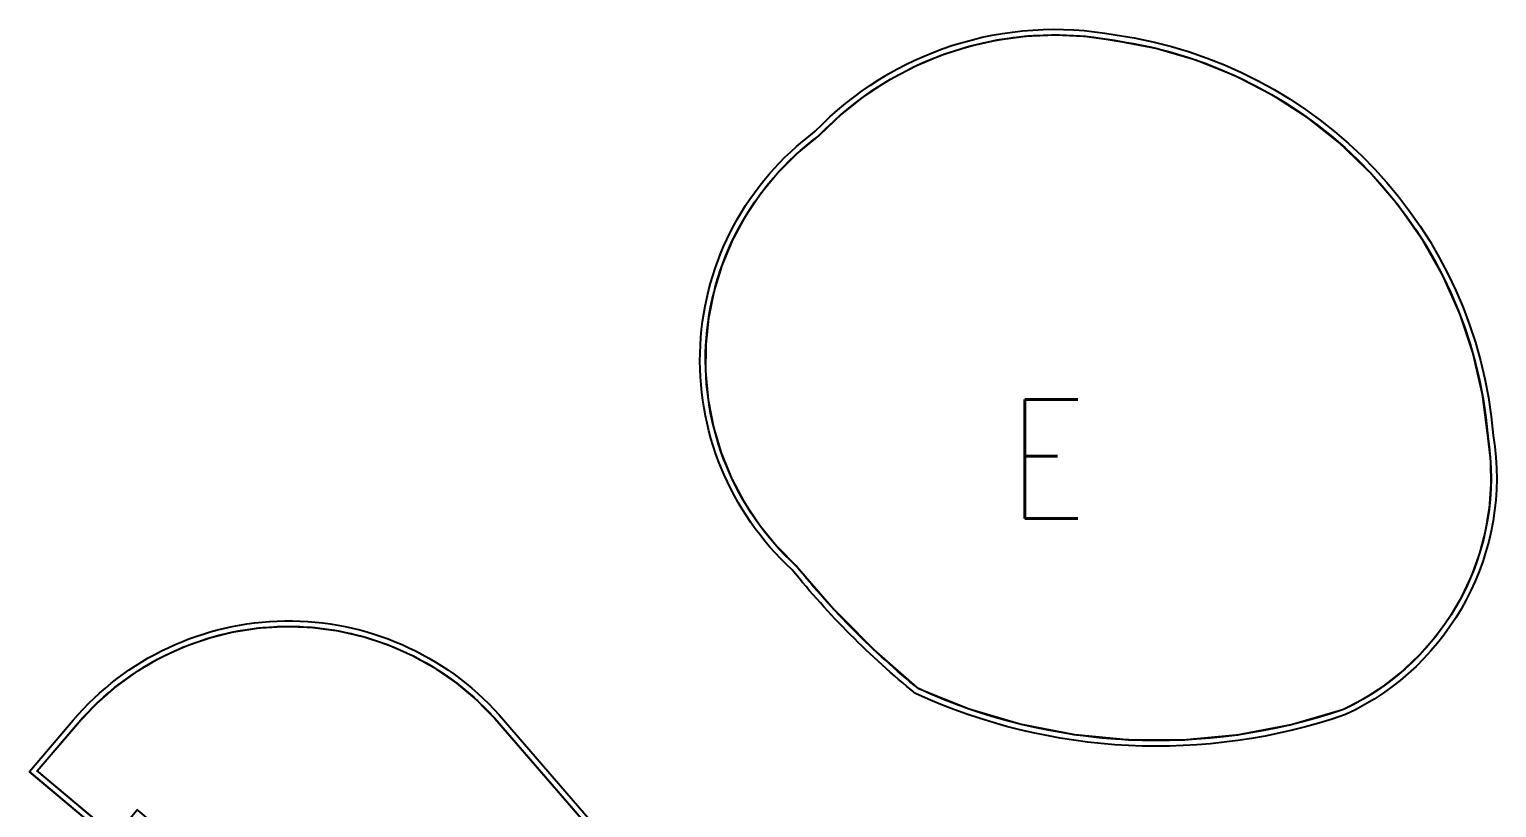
# Model space of a CAD drawing. Header units: millimetres. Extents: x 833220848 to 834439174, y 817676276 to 818025844.
# Drawn here: x 834363977 to 834373829, y 817966729 to 817971958 of the extents above; entities that cross this region are included whole.
import ezdxf
from ezdxf.enums import TextEntityAlignment as Align

# ---------------------------------------------------------------- set-up
doc = ezdxf.new("R2010")
doc.units = ezdxf.units.MM
doc.header["$LTSCALE"] = 1000
doc.header["$MEASUREMENT"] = 0
doc.linetypes.add('N132X01M - Default$0$R_WKCD_LB - Model$0$DIVIDE', pattern=[1.25, 0.5, -0.25, 0, -0.25, 0, -0.25])
doc.layers.add('MGD047', color=2, linetype='Continuous')
doc.layers.add('VPA050_Marks', color=1, linetype='Continuous')
doc.styles.get("Standard").update_dxf_attribs({"font": 'txt.shx', "width": 0.8})

msp = doc.modelspace()

# ---------------------------------------------------------------- linework, layer by layer
at = {"color": 252, "ltscale": 500}
for points in [[(834369252.27, 817971270.56, -0.2526138), (834371268.12, 817971920.25, -0.3507484), (834373806.4, 817969228.24, -0.3356544), (834372814.34, 817967353.59, -0.1931738), (834369926.15, 817967496.31, -0.051719), (834369098.34, 817968327.15, -0.4706207)], [(834369277.18, 817971242.35, -0.2530897), (834371262.07, 817971883.24, -0.3509742), (834373769.15, 817969223.67, -0.3355773), (834372800.24, 817967388.39, -0.1927191), (834369946.15, 817967528.39, -0.0516289), (834369125.77, 817968352.86, -0.4715941), (834369277.18, 817971242.35)]]:
    msp.add_lwpolyline(points, format="xyb", close=True, dxfattribs=at)
for points in [[(834364596.05, 817966451.76), (834363977.27, 817966970.97), (834364271.27, 817967315.99, -0.4538453), (834367131.14, 817967353.11), (834368480.92, 817965790.25, -0.2717217), (834368526.62, 817965541.37), (834367945.04, 817963943.49)], [(834364591.42, 817966504.59), (834364030.32, 817966975.41), (834364299.81, 817967291.66, -0.453787), (834367103, 817967328.32), (834368452.54, 817965765.74, -0.2717217), (834368491.38, 817965554.19), (834367928.12, 817964006.65)]]:
    msp.add_lwpolyline(points, format="xyb", dxfattribs=at)
at = {"color": 252}
msp.add_lwpolyline([(834364653.5, 817966403.55), (834363979.16, 817966969.39)], dxfattribs=at)
at = {"layer": 'VPA050_Marks', "color": 2, "linetype": 'N132X01M - Default$0$R_WKCD_LB - Model$0$DIVIDE', "const_width": 12.5}
for points in [[(834369277.18, 817971242.35, -0.2530897), (834371262.07, 817971883.24, -0.3509742), (834373769.15, 817969223.67, -0.3355773), (834372800.24, 817967388.39, -0.1927191), (834369946.15, 817967528.39, -0.0516289), (834369125.77, 817968352.86, -0.4715941), (834369277.18, 817971242.35)], [(834364030.32, 817966975.41), (834364299.81, 817967291.66, -0.453787), (834367103, 817967328.32), (834368452.54, 817965765.74, -0.2717217), (834368491.38, 817965554.19), (834367928.12, 817964006.65), (834364701.77, 817966713.88), (834364649.54, 817966651.63), (834364687.84, 817966619.49), (834364591.42, 817966504.59)]]:
    msp.add_lwpolyline(points, format="xyb", close=True, dxfattribs=at)

# ---------------------------------------------------------------- texts
at = {"layer": 'MGD047', "width": 0.8}
msp.add_text('E', height=800, dxfattribs=at).set_placement((834370812.45, 817969071.69), align=Align.MIDDLE)

doc.saveas('drawing.dxf')
